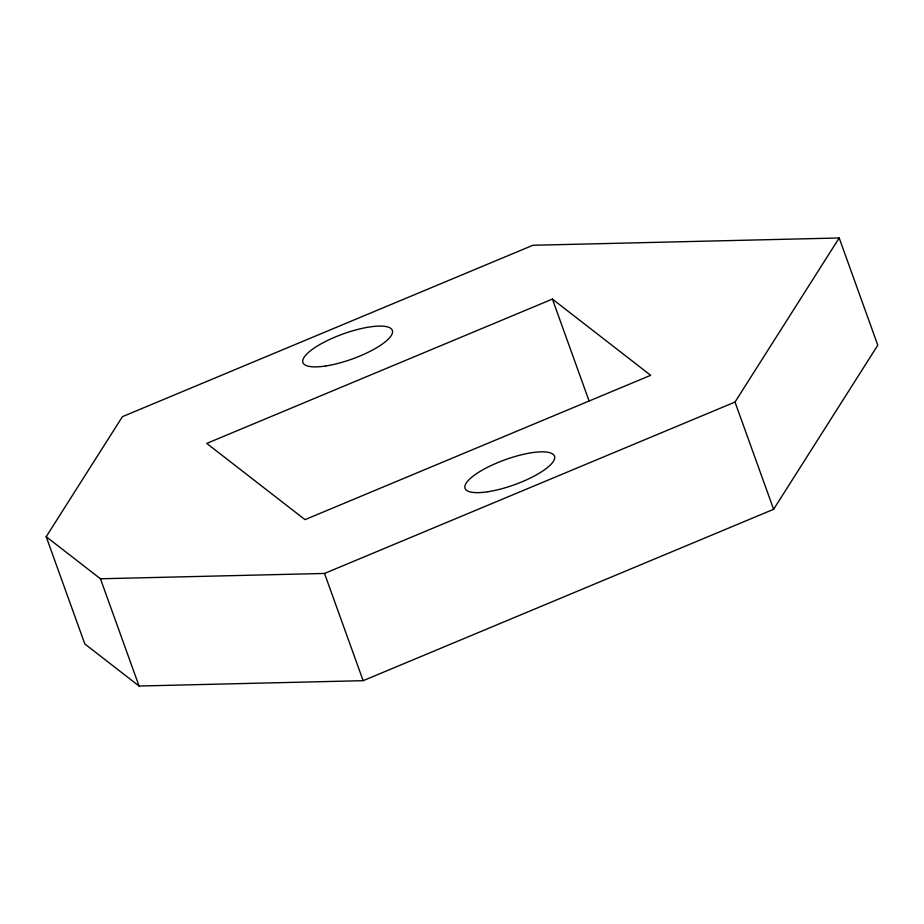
<?xml version="1.0" encoding="UTF-8"?>
<svg xmlns="http://www.w3.org/2000/svg" width="924" height="924" viewBox="0 0 924 924"><rect width="100%" height="100%" fill="white"/><g stroke="black" fill="none" stroke-linecap="round" stroke-linejoin="round"><path stroke-width="1.39" d="M46.2 536.705L122.418 416.666L532.894 245.276L839.188 237.976L877.8 345.218L773.619 509.297L363.144 680.676L139.062 686.024L84.812 643.947L46.2 536.705L100.45 578.782L139.062 686.024M100.45 578.782L324.532 573.446L735.007 402.056L839.188 237.976M552.413 299.087L206.745 443.416L305.012 519.635L650.681 375.306L552.413 299.087L589.062 400.901M735.007 402.056L773.619 509.297M324.532 573.446L363.144 680.676M487.918 491.741A47.505 13.329 -19.8 0 0 554.7 457.288A47.505 13.329 -19.8 0 0 486.74 467.706A47.505 13.329 -19.8 0 0 487.918 491.741M325.779 365.973A47.505 13.329 -19.8 0 0 392.561 331.52A47.505 13.329 -19.8 0 0 324.59 341.949A47.505 13.329 -19.8 0 0 325.779 365.973"/></g></svg>
